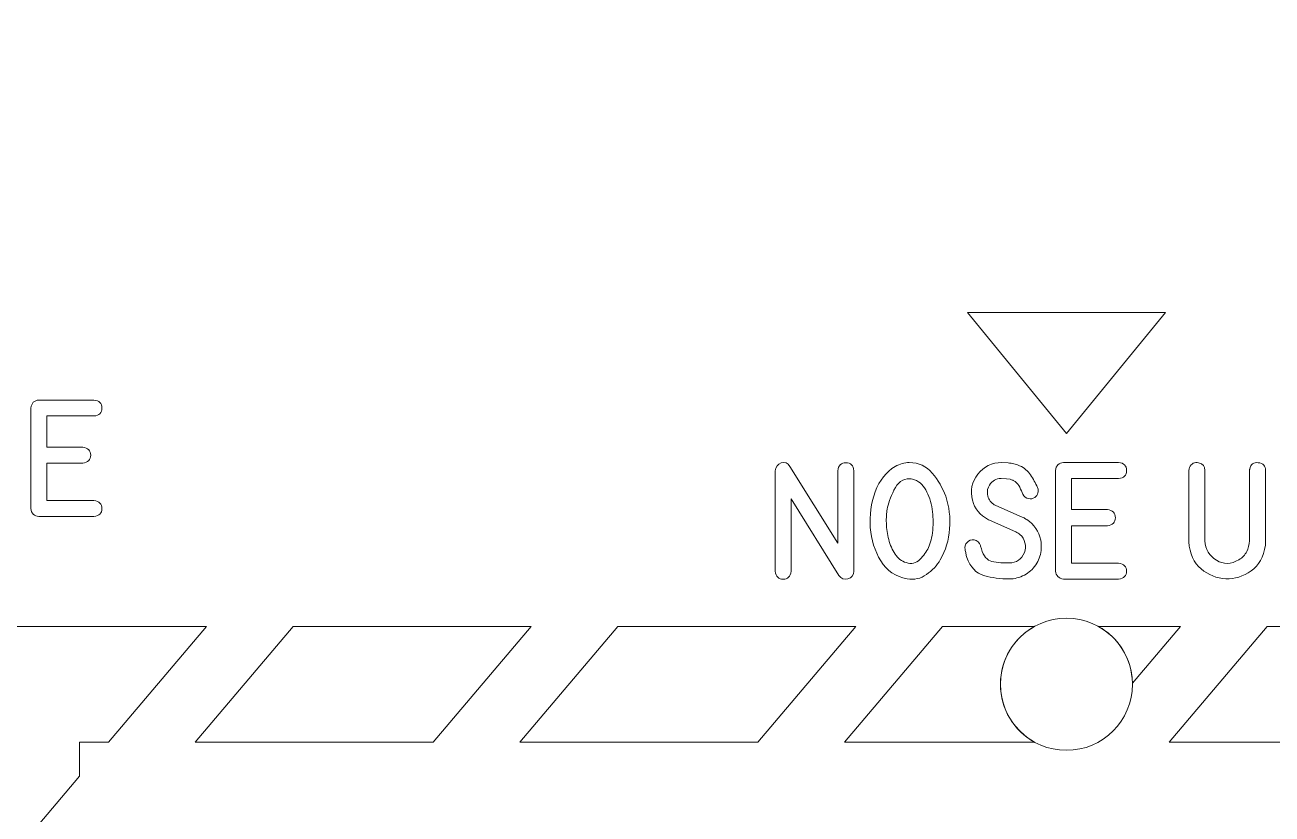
# Model space of a CAD drawing. Header units: millimetres. Extents: x -247 to 282, y -81 to 81.
# Drawn here: x -174.74 to -136.96, y 19.85 to 43.74 of the extents above; entities that cross this region are included whole.
import ezdxf

# ---------------------------------------------------------------- set-up
doc = ezdxf.new("R2010")
doc.units = ezdxf.units.MM
doc.header["$MEASUREMENT"] = 0
for name, color, linetype in [('Engrave', 7, 'Continuous'), ('Indicators', 7, 'Continuous'), ('Markings', 7, 'Continuous')]:
    doc.layers.add(name, color=color, linetype=linetype)

msp = doc.modelspace()

# ---------------------------------------------------------------- linework, layer by layer
at = {"layer": 'Engrave', "color": 240, "lineweight": 9}
for points, knots in [([(-140.1872, 35.0365), (-140.1872, 35.0365), (-143.1872, 31.3722), (-143.1872, 31.3722), (-143.1872, 31.3722), (-143.1872, 31.3722), (-146.1872, 35.0365), (-146.1872, 35.0365), (-146.1872, 35.0365), (-146.1872, 35.0365), (-140.1872, 35.0365), (-140.1872, 35.0365)], [0, 0, 0, 0, 0.25, 0.25, 0.25, 0.25, 0.5, 0.5, 0.5, 0.5, 1, 1, 1, 1]), ([(-172.648, 31.9056), (-172.648, 31.9056), (-174.0761, 31.9056), (-174.0761, 31.9056), (-174.0761, 31.9056), (-174.0761, 31.9056), (-174.0761, 30.9632), (-174.0761, 30.9632), (-174.0761, 30.9632), (-174.0761, 30.9632), (-172.9872, 30.9632), (-172.9872, 30.9632), (-172.9872, 30.9632), (-172.8244, 30.9391), (-172.7432, 30.8573), (-172.7438, 30.718), (-172.7438, 30.718), (-172.7444, 30.5781), (-172.8255, 30.4969), (-172.9872, 30.474), (-172.9872, 30.474), (-172.9872, 30.474), (-174.0761, 30.474), (-174.0761, 30.474), (-174.0761, 30.474), (-174.0761, 30.474), (-174.0761, 29.3422), (-174.0761, 29.3422), (-174.0761, 29.3422), (-174.0761, 29.3422), (-172.648, 29.3422), (-172.648, 29.3422), (-172.648, 29.3422), (-172.4863, 29.3181), (-172.4052, 29.2375), (-172.4052, 29.0994), (-172.4052, 29.0994), (-172.4052, 28.9618), (-172.4863, 28.8812), (-172.648, 28.8583), (-172.648, 28.8583), (-172.648, 28.8583), (-174.3154, 28.8583), (-174.3154, 28.8583), (-174.3154, 28.8583), (-174.4589, 28.8765), (-174.5406, 28.9583), (-174.56, 29.1029), (-174.56, 29.1029), (-174.56, 29.1029), (-174.56, 32.1449), (-174.56, 32.1449), (-174.56, 32.1449), (-174.5382, 32.2966), (-174.4565, 32.3766), (-174.3154, 32.386), (-174.3154, 32.386), (-174.3154, 32.386), (-172.648, 32.386), (-172.648, 32.386), (-172.648, 32.386), (-172.4863, 32.3737), (-172.4052, 32.2925), (-172.4058, 32.1438), (-172.4058, 32.1438), (-172.4063, 31.995), (-172.4875, 31.9156), (-172.648, 31.9056)], [0, 0, 0, 0, 0.0555556, 0.0555556, 0.0555556, 0.0555556, 0.1111111, 0.1111111, 0.1111111, 0.1111111, 0.1666667, 0.1666667, 0.1666667, 0.1666667, 0.2222222, 0.2222222, 0.2222222, 0.2222222, 0.2777778, 0.2777778, 0.2777778, 0.2777778, 0.3333333, 0.3333333, 0.3333333, 0.3333333, 0.3888889, 0.3888889, 0.3888889, 0.3888889, 0.4444444, 0.4444444, 0.4444444, 0.4444444, 0.5, 0.5, 0.5, 0.5, 0.5555556, 0.5555556, 0.5555556, 0.5555556, 0.6111111, 0.6111111, 0.6111111, 0.6111111, 0.6666667, 0.6666667, 0.6666667, 0.6666667, 0.7222222, 0.7222222, 0.7222222, 0.7222222, 0.7777778, 0.7777778, 0.7777778, 0.7777778, 0.8333333, 0.8333333, 0.8333333, 0.8333333, 0.8888889, 0.8888889, 0.8888889, 0.8888889, 1, 1, 1, 1]), ([(-149.6297, 27.2031), (-149.6297, 27.0826), (-149.6879, 27.0062), (-149.8043, 26.9732), (-149.8043, 26.9732), (-149.9213, 26.9409), (-150.0112, 26.975), (-150.0759, 27.0761), (-150.0759, 27.0761), (-150.0759, 27.0761), (-151.5229, 29.3962), (-151.5229, 29.3962), (-151.5229, 29.3962), (-151.5229, 29.3962), (-151.5229, 27.2031), (-151.5229, 27.2031), (-151.5229, 27.2031), (-151.5481, 27.0426), (-151.6293, 26.9621), (-151.7663, 26.9621), (-151.7663, 26.9621), (-151.9038, 26.9621), (-151.9844, 27.0426), (-152.0085, 27.2031), (-152.0085, 27.2031), (-152.0085, 27.2031), (-152.0085, 30.2452), (-152.0085, 30.2452), (-152.0085, 30.2452), (-151.9914, 30.3645), (-151.9303, 30.4433), (-151.8251, 30.4815), (-151.8251, 30.4815), (-151.7198, 30.5192), (-151.6322, 30.4833), (-151.5622, 30.3745), (-151.5622, 30.3745), (-151.5622, 30.3745), (-150.1153, 28.051), (-150.1153, 28.051), (-150.1153, 28.051), (-150.1153, 28.051), (-150.1153, 30.2452), (-150.1153, 30.2452), (-150.1153, 30.2452), (-150.0935, 30.4092), (-150.0101, 30.4909), (-149.8648, 30.4892), (-149.8648, 30.4892), (-149.7196, 30.4874), (-149.6414, 30.4063), (-149.6297, 30.2452), (-149.6297, 30.2452), (-149.6297, 30.2452), (-149.6297, 27.2031), (-149.6297, 27.2031)], [0, 0, 0, 0, 0.0666667, 0.0666667, 0.0666667, 0.0666667, 0.1333333, 0.1333333, 0.1333333, 0.1333333, 0.2, 0.2, 0.2, 0.2, 0.2666667, 0.2666667, 0.2666667, 0.2666667, 0.3333333, 0.3333333, 0.3333333, 0.3333333, 0.4, 0.4, 0.4, 0.4, 0.4666667, 0.4666667, 0.4666667, 0.4666667, 0.5333333, 0.5333333, 0.5333333, 0.5333333, 0.6, 0.6, 0.6, 0.6, 0.6666667, 0.6666667, 0.6666667, 0.6666667, 0.7333333, 0.7333333, 0.7333333, 0.7333333, 0.8, 0.8, 0.8, 0.8, 0.8666667, 0.8666667, 0.8666667, 0.8666667, 1, 1, 1, 1]), ([(-146.844, 29.4785), (-146.7387, 29.1604), (-146.6987, 28.8306), (-146.7246, 28.4884), (-146.7246, 28.4884), (-146.7505, 28.1462), (-146.8445, 27.834), (-147.0062, 27.5512), (-147.0062, 27.5512), (-147.1085, 27.3754), (-147.2479, 27.2261), (-147.4249, 27.1032), (-147.4249, 27.1032), (-147.6018, 26.9803), (-147.797, 26.9374), (-148.0105, 26.9744), (-148.0105, 26.9744), (-148.3585, 27.035), (-148.6249, 27.2167), (-148.8095, 27.5183), (-148.8095, 27.5183), (-148.9947, 27.8205), (-149.1005, 28.1568), (-149.1276, 28.5272), (-149.1276, 28.5272), (-149.1546, 28.8976), (-149.1046, 29.258), (-148.9776, 29.6096), (-148.9776, 29.6096), (-148.8506, 29.9612), (-148.6484, 30.2164), (-148.3703, 30.3763), (-148.3703, 30.3763), (-148.235, 30.4545), (-148.0928, 30.4933), (-147.9452, 30.4933), (-147.9452, 30.4933), (-147.6624, 30.4933), (-147.4319, 30.3869), (-147.2526, 30.174), (-147.2526, 30.174), (-147.0733, 29.9606), (-146.9374, 29.729), (-146.844, 29.4785)], [0, 0, 0, 0, 0.0833333, 0.0833333, 0.0833333, 0.0833333, 0.1666667, 0.1666667, 0.1666667, 0.1666667, 0.25, 0.25, 0.25, 0.25, 0.3333333, 0.3333333, 0.3333333, 0.3333333, 0.4166667, 0.4166667, 0.4166667, 0.4166667, 0.5, 0.5, 0.5, 0.5, 0.5833333, 0.5833333, 0.5833333, 0.5833333, 0.6666667, 0.6666667, 0.6666667, 0.6666667, 0.75, 0.75, 0.75, 0.75, 0.8333333, 0.8333333, 0.8333333, 0.8333333, 1, 1, 1, 1]), ([(-144.5292, 28.8429), (-144.5292, 28.8429), (-144.5016, 28.8312), (-144.5016, 28.8312), (-144.5016, 28.8312), (-144.5016, 28.8312), (-144.4704, 28.8159), (-144.4704, 28.8159), (-144.4704, 28.8159), (-144.4704, 28.8159), (-144.4428, 28.8), (-144.4428, 28.8), (-144.4428, 28.8), (-144.4351, 28.7941), (-144.4257, 28.7888), (-144.4163, 28.7835), (-144.4163, 28.7835), (-144.4063, 28.7788), (-144.3969, 28.773), (-144.3875, 28.7677), (-144.3875, 28.7677), (-144.1606, 28.6183), (-144.0195, 28.4114), (-143.966, 28.1474), (-143.966, 28.1474), (-143.9454, 28.0439), (-143.9407, 27.9375), (-143.9518, 27.8287), (-143.9518, 27.8287), (-143.9707, 27.6723), (-144.0253, 27.5283), (-144.1165, 27.3954), (-144.1165, 27.3954), (-144.2076, 27.2625), (-144.3223, 27.1602), (-144.4598, 27.0879), (-144.4598, 27.0879), (-144.608, 27.0097), (-144.7615, 26.9709), (-144.9202, 26.9709), (-144.9202, 26.9709), (-145.1865, 26.9709), (-145.4405, 27.005), (-145.6834, 27.0732), (-145.6834, 27.0732), (-145.9256, 27.1414), (-146.0984, 27.3242), (-146.2013, 27.6218), (-146.2013, 27.6218), (-146.2155, 27.66), (-146.2254, 27.6988), (-146.2325, 27.7388), (-146.2325, 27.7388), (-146.2396, 27.7793), (-146.2478, 27.8193), (-146.2566, 27.8599), (-146.2566, 27.8599), (-146.2737, 27.9422), (-146.2537, 28.0151), (-146.1955, 28.0786), (-146.1955, 28.0786), (-146.1378, 28.1415), (-146.0655, 28.1656), (-145.9797, 28.1509), (-145.9797, 28.1509), (-145.8886, 28.1321), (-145.8256, 28.0762), (-145.7898, 27.9822), (-145.7898, 27.9822), (-145.7898, 27.9822), (-145.7845, 27.9663), (-145.7845, 27.9663), (-145.7845, 27.9663), (-145.7298, 27.717), (-145.6334, 27.5682), (-145.4964, 27.52), (-145.4964, 27.52), (-145.3588, 27.4718), (-145.1683, 27.4501), (-144.9237, 27.4548), (-144.9237, 27.4548), (-144.6985, 27.4548), (-144.5439, 27.5606), (-144.4598, 27.7717), (-144.4598, 27.7717), (-144.4234, 27.8658), (-144.4175, 27.9639), (-144.4428, 28.0657), (-144.4428, 28.0657), (-144.4681, 28.1668), (-144.518, 28.252), (-144.5927, 28.3196), (-144.5927, 28.3196), (-144.6262, 28.3485), (-144.6697, 28.3749), (-144.7238, 28.4002), (-144.7238, 28.4002), (-144.7238, 28.4002), (-145.5211, 28.75), (-145.5211, 28.75), (-145.5211, 28.75), (-145.5211, 28.75), (-145.547, 28.7641), (-145.547, 28.7641), (-145.547, 28.7641), (-145.808, 28.9017), (-145.9697, 29.0975), (-146.0326, 29.3515), (-146.0326, 29.3515), (-146.1096, 29.6455), (-146.0561, 29.9089), (-145.8715, 30.1429), (-145.8715, 30.1429), (-145.6875, 30.3763), (-145.4452, 30.4933), (-145.146, 30.4933), (-145.146, 30.4933), (-145.146, 30.4933), (-144.9561, 30.488), (-144.9561, 30.488), (-144.9561, 30.488), (-144.8943, 30.4768), (-144.8344, 30.4657), (-144.7773, 30.4545), (-144.7773, 30.4545), (-144.7197, 30.4439), (-144.6615, 30.4251), (-144.6033, 30.3986), (-144.6033, 30.3986), (-144.4587, 30.331), (-144.3475, 30.2375), (-144.2705, 30.1194), (-144.2705, 30.1194), (-144.1935, 30.0012), (-144.1241, 29.873), (-144.0624, 29.7354), (-144.0624, 29.7354), (-144.0565, 29.7225), (-144.0512, 29.7078), (-144.0465, 29.6907), (-144.0465, 29.6907), (-144.0342, 29.6343), (-144.04, 29.5832), (-144.0641, 29.5373), (-144.0641, 29.5373), (-144.0777, 29.5085), (-144.0924, 29.4867), (-144.1071, 29.472), (-144.1071, 29.472), (-144.1218, 29.4567), (-144.1341, 29.4467), (-144.1429, 29.4409), (-144.1429, 29.4409), (-144.2029, 29.3985), (-144.2682, 29.3856), (-144.3393, 29.4032), (-144.3393, 29.4032), (-144.411, 29.4191), (-144.4651, 29.465), (-144.5033, 29.5408), (-144.5033, 29.5408), (-144.5333, 29.6073), (-144.5651, 29.6755), (-144.5986, 29.7448), (-144.5986, 29.7448), (-144.6327, 29.8142), (-144.6803, 29.8718), (-144.7409, 29.9183), (-144.7409, 29.9183), (-144.7662, 29.9365), (-144.7908, 29.95), (-144.8144, 29.9583), (-144.8144, 29.9583), (-144.8379, 29.9671), (-144.8638, 29.9765), (-144.8926, 29.9871), (-144.8926, 29.9871), (-144.8926, 29.9871), (-145.0043, 30.0059), (-145.0043, 30.0059), (-145.0043, 30.0059), (-145.0043, 30.0059), (-145.163, 30.0112), (-145.163, 30.0112), (-145.163, 30.0112), (-145.3171, 30.0088), (-145.4347, 29.9424), (-145.5158, 29.8113), (-145.5158, 29.8113), (-145.5711, 29.7272), (-145.5916, 29.6337), (-145.5781, 29.5302), (-145.5781, 29.5302), (-145.5622, 29.4032), (-145.5023, 29.3045), (-145.3988, 29.2339), (-145.3988, 29.2339), (-145.3941, 29.231), (-145.3894, 29.2269), (-145.3835, 29.2227), (-145.3835, 29.2227), (-145.3776, 29.2192), (-145.3712, 29.2151), (-145.3647, 29.2116), (-145.3647, 29.2116), (-145.3647, 29.2116), (-145.3453, 29.2033), (-145.3453, 29.2033), (-145.3453, 29.2033), (-145.3453, 29.2033), (-145.3247, 29.1945), (-145.3247, 29.1945), (-145.3247, 29.1945), (-145.3247, 29.1945), (-144.5292, 28.8429), (-144.5292, 28.8429)], [0, 0, 0, 0, 0.0181818, 0.0181818, 0.0181818, 0.0181818, 0.0363636, 0.0363636, 0.0363636, 0.0363636, 0.0545455, 0.0545455, 0.0545455, 0.0545455, 0.0727273, 0.0727273, 0.0727273, 0.0727273, 0.0909091, 0.0909091, 0.0909091, 0.0909091, 0.1090909, 0.1090909, 0.1090909, 0.1090909, 0.1272727, 0.1272727, 0.1272727, 0.1272727, 0.1454545, 0.1454545, 0.1454545, 0.1454545, 0.1636364, 0.1636364, 0.1636364, 0.1636364, 0.1818182, 0.1818182, 0.1818182, 0.1818182, 0.2, 0.2, 0.2, 0.2, 0.2181818, 0.2181818, 0.2181818, 0.2181818, 0.2363636, 0.2363636, 0.2363636, 0.2363636, 0.2545455, 0.2545455, 0.2545455, 0.2545455, 0.2727273, 0.2727273, 0.2727273, 0.2727273, 0.2909091, 0.2909091, 0.2909091, 0.2909091, 0.3090909, 0.3090909, 0.3090909, 0.3090909, 0.3272727, 0.3272727, 0.3272727, 0.3272727, 0.3454545, 0.3454545, 0.3454545, 0.3454545, 0.3636364, 0.3636364, 0.3636364, 0.3636364, 0.3818182, 0.3818182, 0.3818182, 0.3818182, 0.4, 0.4, 0.4, 0.4, 0.4181818, 0.4181818, 0.4181818, 0.4181818, 0.4363636, 0.4363636, 0.4363636, 0.4363636, 0.4545455, 0.4545455, 0.4545455, 0.4545455, 0.4727273, 0.4727273, 0.4727273, 0.4727273, 0.4909091, 0.4909091, 0.4909091, 0.4909091, 0.5090909, 0.5090909, 0.5090909, 0.5090909, 0.5272727, 0.5272727, 0.5272727, 0.5272727, 0.5454545, 0.5454545, 0.5454545, 0.5454545, 0.5636364, 0.5636364, 0.5636364, 0.5636364, 0.5818182, 0.5818182, 0.5818182, 0.5818182, 0.6, 0.6, 0.6, 0.6, 0.6181818, 0.6181818, 0.6181818, 0.6181818, 0.6363636, 0.6363636, 0.6363636, 0.6363636, 0.6545455, 0.6545455, 0.6545455, 0.6545455, 0.6727273, 0.6727273, 0.6727273, 0.6727273, 0.6909091, 0.6909091, 0.6909091, 0.6909091, 0.7090909, 0.7090909, 0.7090909, 0.7090909, 0.7272727, 0.7272727, 0.7272727, 0.7272727, 0.7454545, 0.7454545, 0.7454545, 0.7454545, 0.7636364, 0.7636364, 0.7636364, 0.7636364, 0.7818182, 0.7818182, 0.7818182, 0.7818182, 0.8, 0.8, 0.8, 0.8, 0.8181818, 0.8181818, 0.8181818, 0.8181818, 0.8363636, 0.8363636, 0.8363636, 0.8363636, 0.8545455, 0.8545455, 0.8545455, 0.8545455, 0.8727273, 0.8727273, 0.8727273, 0.8727273, 0.8909091, 0.8909091, 0.8909091, 0.8909091, 0.9090909, 0.9090909, 0.9090909, 0.9090909, 0.9272727, 0.9272727, 0.9272727, 0.9272727, 0.9454545, 0.9454545, 0.9454545, 0.9454545, 0.9636364, 0.9636364, 0.9636364, 0.9636364, 1, 1, 1, 1]), ([(-141.6077, 30.0129), (-141.6077, 30.0129), (-143.0358, 30.0129), (-143.0358, 30.0129), (-143.0358, 30.0129), (-143.0358, 30.0129), (-143.0358, 29.0705), (-143.0358, 29.0705), (-143.0358, 29.0705), (-143.0358, 29.0705), (-141.9469, 29.0705), (-141.9469, 29.0705), (-141.9469, 29.0705), (-141.7841, 29.0464), (-141.7029, 28.9646), (-141.7035, 28.8253), (-141.7035, 28.8253), (-141.7041, 28.6854), (-141.7852, 28.6042), (-141.9469, 28.5813), (-141.9469, 28.5813), (-141.9469, 28.5813), (-143.0358, 28.5813), (-143.0358, 28.5813), (-143.0358, 28.5813), (-143.0358, 28.5813), (-143.0358, 27.4495), (-143.0358, 27.4495), (-143.0358, 27.4495), (-143.0358, 27.4495), (-141.6077, 27.4495), (-141.6077, 27.4495), (-141.6077, 27.4495), (-141.446, 27.4254), (-141.3649, 27.3448), (-141.3649, 27.2067), (-141.3649, 27.2067), (-141.3649, 27.0691), (-141.446, 26.9885), (-141.6077, 26.9656), (-141.6077, 26.9656), (-141.6077, 26.9656), (-143.2751, 26.9656), (-143.2751, 26.9656), (-143.2751, 26.9656), (-143.4186, 26.9838), (-143.5003, 27.0656), (-143.5197, 27.2102), (-143.5197, 27.2102), (-143.5197, 27.2102), (-143.5197, 30.2522), (-143.5197, 30.2522), (-143.5197, 30.2522), (-143.4979, 30.4039), (-143.4162, 30.4839), (-143.2751, 30.4933), (-143.2751, 30.4933), (-143.2751, 30.4933), (-141.6077, 30.4933), (-141.6077, 30.4933), (-141.6077, 30.4933), (-141.446, 30.481), (-141.3649, 30.3998), (-141.3655, 30.2511), (-141.3655, 30.2511), (-141.366, 30.1023), (-141.4472, 30.0229), (-141.6077, 30.0129)], [0, 0, 0, 0, 0.0555556, 0.0555556, 0.0555556, 0.0555556, 0.1111111, 0.1111111, 0.1111111, 0.1111111, 0.1666667, 0.1666667, 0.1666667, 0.1666667, 0.2222222, 0.2222222, 0.2222222, 0.2222222, 0.2777778, 0.2777778, 0.2777778, 0.2777778, 0.3333333, 0.3333333, 0.3333333, 0.3333333, 0.3888889, 0.3888889, 0.3888889, 0.3888889, 0.4444444, 0.4444444, 0.4444444, 0.4444444, 0.5, 0.5, 0.5, 0.5, 0.5555556, 0.5555556, 0.5555556, 0.5555556, 0.6111111, 0.6111111, 0.6111111, 0.6111111, 0.6666667, 0.6666667, 0.6666667, 0.6666667, 0.7222222, 0.7222222, 0.7222222, 0.7222222, 0.7777778, 0.7777778, 0.7777778, 0.7777778, 0.8333333, 0.8333333, 0.8333333, 0.8333333, 0.8888889, 0.8888889, 0.8888889, 0.8888889, 1, 1, 1, 1]), ([(-137.1534, 28.1286), (-137.1534, 28.1286), (-137.1534, 28.0939), (-137.1534, 28.0939), (-137.1534, 28.0939), (-137.1569, 28.0363), (-137.1593, 28.0022), (-137.1599, 27.9904), (-137.1599, 27.9904), (-137.2081, 27.6394), (-137.3527, 27.3801), (-137.5926, 27.2125), (-137.5926, 27.2125), (-137.8325, 27.0456), (-138.0888, 26.9674), (-138.3604, 26.9785), (-138.3604, 26.9785), (-138.6327, 26.9897), (-138.882, 27.0885), (-139.1071, 27.2754), (-139.1071, 27.2754), (-139.3329, 27.463), (-139.4558, 27.7358), (-139.4752, 28.0939), (-139.4752, 28.0939), (-139.4752, 28.0939), (-139.4752, 28.1286), (-139.4752, 28.1286), (-139.4752, 28.1286), (-139.4752, 28.1286), (-139.4752, 30.2522), (-139.4752, 30.2522), (-139.4752, 30.2522), (-139.4752, 30.2863), (-139.4687, 30.3175), (-139.4564, 30.3451), (-139.4564, 30.3451), (-139.4011, 30.4657), (-139.3094, 30.5133), (-139.1812, 30.488), (-139.1812, 30.488), (-139.0536, 30.4627), (-138.9896, 30.3839), (-138.9896, 30.2522), (-138.9896, 30.2522), (-138.9896, 30.2522), (-138.9896, 28.1286), (-138.9896, 28.1286), (-138.9896, 28.1286), (-138.9725, 27.864), (-138.8561, 27.6664), (-138.6409, 27.5359), (-138.6409, 27.5359), (-138.4251, 27.4048), (-138.1988, 27.4107), (-137.9612, 27.553), (-137.9612, 27.553), (-137.8542, 27.6159), (-137.776, 27.6976), (-137.726, 27.7975), (-137.726, 27.7975), (-137.6761, 27.8975), (-137.6467, 28.008), (-137.6373, 28.1286), (-137.6373, 28.1286), (-137.6373, 28.1286), (-137.6373, 30.2522), (-137.6373, 30.2522), (-137.6373, 30.2522), (-137.6373, 30.2728), (-137.6361, 30.2881), (-137.6337, 30.2987), (-137.6337, 30.2987), (-137.6073, 30.4398), (-137.5209, 30.5039), (-137.3739, 30.4898), (-137.3739, 30.4898), (-137.2269, 30.4762), (-137.1534, 30.3969), (-137.1534, 30.2522), (-137.1534, 30.2522), (-137.1534, 30.2522), (-137.1534, 28.1286), (-137.1534, 28.1286)], [0, 0, 0, 0, 0.0454545, 0.0454545, 0.0454545, 0.0454545, 0.0909091, 0.0909091, 0.0909091, 0.0909091, 0.1363636, 0.1363636, 0.1363636, 0.1363636, 0.1818182, 0.1818182, 0.1818182, 0.1818182, 0.2272727, 0.2272727, 0.2272727, 0.2272727, 0.2727273, 0.2727273, 0.2727273, 0.2727273, 0.3181818, 0.3181818, 0.3181818, 0.3181818, 0.3636364, 0.3636364, 0.3636364, 0.3636364, 0.4090909, 0.4090909, 0.4090909, 0.4090909, 0.4545455, 0.4545455, 0.4545455, 0.4545455, 0.5, 0.5, 0.5, 0.5, 0.5454545, 0.5454545, 0.5454545, 0.5454545, 0.5909091, 0.5909091, 0.5909091, 0.5909091, 0.6363636, 0.6363636, 0.6363636, 0.6363636, 0.6818182, 0.6818182, 0.6818182, 0.6818182, 0.7272727, 0.7272727, 0.7272727, 0.7272727, 0.7727273, 0.7727273, 0.7727273, 0.7727273, 0.8181818, 0.8181818, 0.8181818, 0.8181818, 0.8636364, 0.8636364, 0.8636364, 0.8636364, 0.9090909, 0.9090909, 0.9090909, 0.9090909, 1, 1, 1, 1]), ([(-147.9311, 30.0041), (-148.1422, 30.0041), (-148.3021, 29.8907), (-148.4108, 29.6631), (-148.4108, 29.6631), (-148.5196, 29.4356), (-148.5878, 29.2416), (-148.6166, 29.081), (-148.6166, 29.081), (-148.6384, 28.9635), (-148.6466, 28.8218), (-148.6407, 28.6554), (-148.6407, 28.6554), (-148.6349, 28.489), (-148.6107, 28.3244), (-148.5684, 28.1621), (-148.5684, 28.1621), (-148.5261, 27.9992), (-148.462, 27.8528), (-148.3773, 27.7229), (-148.3773, 27.7229), (-148.2921, 27.5924), (-148.181, 27.5059), (-148.0434, 27.4636), (-148.0434, 27.4636), (-147.8823, 27.413), (-147.7435, 27.4448), (-147.6271, 27.5588), (-147.6271, 27.5588), (-147.5107, 27.6735), (-147.4225, 27.7946), (-147.3625, 27.9234), (-147.3625, 27.9234), (-147.302, 28.0557), (-147.2602, 28.2285), (-147.2379, 28.4437), (-147.2379, 28.4437), (-147.2155, 28.6583), (-147.2208, 28.8729), (-147.2532, 29.0869), (-147.2532, 29.0869), (-147.2861, 29.3009), (-147.3502, 29.4938), (-147.4454, 29.6655), (-147.4454, 29.6655), (-147.5407, 29.8371), (-147.6765, 29.9465), (-147.8517, 29.9935), (-147.8517, 29.9935), (-147.8746, 30.0006), (-147.9011, 30.0041), (-147.9311, 30.0041)], [0, 0, 0, 0, 0.0714286, 0.0714286, 0.0714286, 0.0714286, 0.1428571, 0.1428571, 0.1428571, 0.1428571, 0.2142857, 0.2142857, 0.2142857, 0.2142857, 0.2857143, 0.2857143, 0.2857143, 0.2857143, 0.3571429, 0.3571429, 0.3571429, 0.3571429, 0.4285714, 0.4285714, 0.4285714, 0.4285714, 0.5, 0.5, 0.5, 0.5, 0.5714286, 0.5714286, 0.5714286, 0.5714286, 0.6428571, 0.6428571, 0.6428571, 0.6428571, 0.7142857, 0.7142857, 0.7142857, 0.7142857, 0.7857143, 0.7857143, 0.7857143, 0.7857143, 0.8571429, 0.8571429, 0.8571429, 0.8571429, 1, 1, 1, 1])]:
    msp.add_open_spline(points, degree=3, knots=knots, dxfattribs=at)
at = {"layer": 'Indicators', "color": 250, "lineweight": 9}
msp.add_ellipse((-143.1872, 23.7814), major_axis=(0, 2), ratio=1, dxfattribs=at)
msp.add_open_spline([(-245.5546, -60.675), (-245.9526, -60.6748), (-246.3343, -60.5164), (-246.6156, -60.2347), (-246.6156, -60.2347), (-246.8969, -59.9531), (-247.0548, -59.5731), (-247.0546, -59.175), (-247.0546, -59.175), (-247.0546, -59.175), (-247.0546, 59.175), (-247.0546, 59.175), (-247.0546, 59.175), (-247.0543, 59.5731), (-246.8959, 59.9547), (-246.6143, 60.236), (-246.6143, 60.236), (-246.3326, 60.5173), (-245.9526, 60.6752), (-245.5546, 60.675), (-245.5546, 60.675), (-245.5546, 60.675), (-243.0921, 60.675), (-243.0921, 60.675), (-243.0921, 60.675), (-240.9485, 60.675), (-238.9677, 61.8186), (-237.8959, 63.675), (-237.8959, 63.675), (-236.8241, 65.5314), (-236.8241, 67.8186), (-237.8959, 69.675), (-237.8959, 69.675), (-238.9677, 71.5314), (-240.9485, 72.675), (-243.0921, 72.675), (-243.0921, 72.675), (-243.0921, 72.675), (-245.5546, 72.675), (-245.5546, 72.675), (-245.5546, 72.675), (-245.9526, 72.6752), (-246.3343, 72.8336), (-246.6156, 73.1153), (-246.6156, 73.1153), (-246.8969, 73.3969), (-247.0548, 73.7769), (-247.0546, 74.175), (-247.0546, 74.175), (-247.0546, 74.175), (-247.0546, 78.6625), (-247.0546, 78.6625), (-247.0546, 78.6625), (-247.0543, 79.0606), (-246.8959, 79.4422), (-246.6143, 79.7235), (-246.6143, 79.7235), (-246.3326, 80.0048), (-245.9526, 80.1627), (-245.5546, 80.1625), (-245.5546, 80.1625), (-245.5546, 80.1625), (-104.1046, 80.1625), (-104.1046, 80.1625), (-104.1046, 80.1625), (-103.7065, 80.1622), (-103.3248, 80.0038), (-103.0435, 79.7222), (-103.0435, 79.7222), (-102.7622, 79.4405), (-102.6043, 79.0606), (-102.6046, 78.6625), (-102.6046, 78.6625), (-102.6046, 78.6625), (-102.6046, 74.175), (-102.6046, 74.175), (-102.6046, 74.175), (-102.6048, 73.7769), (-102.7632, 73.3952), (-103.0449, 73.1139), (-103.0449, 73.1139), (-103.3265, 72.8326), (-103.7065, 72.6747), (-104.1046, 72.675), (-104.1046, 72.675), (-104.1046, 72.675), (-106.5671, 72.675), (-106.5671, 72.675), (-106.5671, 72.675), (-108.7107, 72.675), (-110.6914, 71.5314), (-111.7632, 69.675), (-111.7632, 69.675), (-112.835, 67.8186), (-112.835, 65.5314), (-111.7632, 63.675), (-111.7632, 63.675), (-110.6914, 61.8186), (-108.7107, 60.675), (-106.5671, 60.675), (-106.5671, 60.675), (-106.5671, 60.675), (-104.1046, 60.675), (-104.1046, 60.675), (-104.1046, 60.675), (-103.7065, 60.6747), (-103.3248, 60.5163), (-103.0435, 60.2347), (-103.0435, 60.2347), (-102.7622, 59.953), (-102.6043, 59.5731), (-102.6046, 59.175), (-102.6046, 59.175), (-102.6046, 59.175), (-102.6046, -59.175), (-102.6046, -59.175), (-102.6046, -59.175), (-102.6048, -59.5731), (-102.7632, -59.9548), (-103.0449, -60.2361), (-103.0449, -60.2361), (-103.3265, -60.5174), (-103.7065, -60.6753), (-104.1046, -60.675), (-104.1046, -60.675), (-104.1046, -60.675), (-106.5671, -60.675), (-106.5671, -60.675), (-106.5671, -60.675), (-108.7107, -60.675), (-110.6914, -61.8186), (-111.7632, -63.675), (-111.7632, -63.675), (-112.835, -65.5314), (-112.835, -67.8186), (-111.7632, -69.675), (-111.7632, -69.675), (-110.6914, -71.5314), (-108.7107, -72.675), (-106.5671, -72.675), (-106.5671, -72.675), (-106.5671, -72.675), (-104.1046, -72.675), (-104.1046, -72.675), (-104.1046, -72.675), (-103.7065, -72.6753), (-103.3248, -72.8337), (-103.0435, -73.1153), (-103.0435, -73.1153), (-102.7622, -73.397), (-102.6043, -73.7769), (-102.6046, -74.175), (-102.6046, -74.175), (-102.6046, -74.175), (-102.6046, -78.6625), (-102.6046, -78.6625), (-102.6046, -78.6625), (-102.6048, -79.0606), (-102.7632, -79.4423), (-103.0449, -79.7236), (-103.0449, -79.7236), (-103.3265, -80.0049), (-103.7065, -80.1628), (-104.1046, -80.1625), (-104.1046, -80.1625), (-104.1046, -80.1625), (-245.5546, -80.1625), (-245.5546, -80.1625), (-245.5546, -80.1625), (-245.9526, -80.1623), (-246.3343, -80.0039), (-246.6156, -79.7222), (-246.6156, -79.7222), (-246.8969, -79.4406), (-247.0548, -79.0606), (-247.0546, -78.6625), (-247.0546, -78.6625), (-247.0546, -78.6625), (-247.0546, -74.175), (-247.0546, -74.175), (-247.0546, -74.175), (-247.0543, -73.7769), (-246.8959, -73.3953), (-246.6143, -73.114), (-246.6143, -73.114), (-246.3326, -72.8327), (-245.9526, -72.6748), (-245.5546, -72.675), (-245.5546, -72.675), (-245.5546, -72.675), (-243.0921, -72.675), (-243.0921, -72.675), (-243.0921, -72.675), (-240.9485, -72.675), (-238.9677, -71.5314), (-237.8959, -69.675), (-237.8959, -69.675), (-236.8241, -67.8186), (-236.8241, -65.5314), (-237.8959, -63.675), (-237.8959, -63.675), (-238.9677, -61.8186), (-240.9485, -60.675), (-243.0921, -60.675), (-243.0921, -60.675), (-243.0921, -60.675), (-245.5546, -60.675), (-245.5546, -60.675)], degree=3, knots=[0, 0, 0, 0, 0.0188679, 0.0188679, 0.0188679, 0.0188679, 0.0377358, 0.0377358, 0.0377358, 0.0377358, 0.0566038, 0.0566038, 0.0566038, 0.0566038, 0.0754717, 0.0754717, 0.0754717, 0.0754717, 0.0943396, 0.0943396, 0.0943396, 0.0943396, 0.1132075, 0.1132075, 0.1132075, 0.1132075, 0.1320755, 0.1320755, 0.1320755, 0.1320755, 0.1509434, 0.1509434, 0.1509434, 0.1509434, 0.1698113, 0.1698113, 0.1698113, 0.1698113, 0.1886792, 0.1886792, 0.1886792, 0.1886792, 0.2075472, 0.2075472, 0.2075472, 0.2075472, 0.2264151, 0.2264151, 0.2264151, 0.2264151, 0.245283, 0.245283, 0.245283, 0.245283, 0.2641509, 0.2641509, 0.2641509, 0.2641509, 0.2830189, 0.2830189, 0.2830189, 0.2830189, 0.3018868, 0.3018868, 0.3018868, 0.3018868, 0.3207547, 0.3207547, 0.3207547, 0.3207547, 0.3396226, 0.3396226, 0.3396226, 0.3396226, 0.3584906, 0.3584906, 0.3584906, 0.3584906, 0.3773585, 0.3773585, 0.3773585, 0.3773585, 0.3962264, 0.3962264, 0.3962264, 0.3962264, 0.4150943, 0.4150943, 0.4150943, 0.4150943, 0.4339623, 0.4339623, 0.4339623, 0.4339623, 0.4528302, 0.4528302, 0.4528302, 0.4528302, 0.4716981, 0.4716981, 0.4716981, 0.4716981, 0.490566, 0.490566, 0.490566, 0.490566, 0.509434, 0.509434, 0.509434, 0.509434, 0.5283019, 0.5283019, 0.5283019, 0.5283019, 0.5471698, 0.5471698, 0.5471698, 0.5471698, 0.5660377, 0.5660377, 0.5660377, 0.5660377, 0.5849057, 0.5849057, 0.5849057, 0.5849057, 0.6037736, 0.6037736, 0.6037736, 0.6037736, 0.6226415, 0.6226415, 0.6226415, 0.6226415, 0.6415094, 0.6415094, 0.6415094, 0.6415094, 0.6603774, 0.6603774, 0.6603774, 0.6603774, 0.6792453, 0.6792453, 0.6792453, 0.6792453, 0.6981132, 0.6981132, 0.6981132, 0.6981132, 0.7169811, 0.7169811, 0.7169811, 0.7169811, 0.7358491, 0.7358491, 0.7358491, 0.7358491, 0.754717, 0.754717, 0.754717, 0.754717, 0.7735849, 0.7735849, 0.7735849, 0.7735849, 0.7924528, 0.7924528, 0.7924528, 0.7924528, 0.8113208, 0.8113208, 0.8113208, 0.8113208, 0.8301887, 0.8301887, 0.8301887, 0.8301887, 0.8490566, 0.8490566, 0.8490566, 0.8490566, 0.8679245, 0.8679245, 0.8679245, 0.8679245, 0.8867925, 0.8867925, 0.8867925, 0.8867925, 0.9056604, 0.9056604, 0.9056604, 0.9056604, 0.9245283, 0.9245283, 0.9245283, 0.9245283, 0.9433962, 0.9433962, 0.9433962, 0.9433962, 0.9622642, 0.9622642, 0.9622642, 0.9622642, 1, 1, 1, 1], dxfattribs=at)
at = {"layer": 'Markings', "color": 30, "lineweight": 9}
for points, knots in [([(-176.5796, 16.8742), (-176.5796, 16.8742), (-176.5796, 22.0314), (-176.5796, 22.0314), (-176.5796, 22.0314), (-176.5796, 22.0314), (-179.4172, 22.0314), (-179.4172, 22.0314), (-179.4172, 22.0314), (-179.4172, 22.0314), (-176.4484, 25.5314), (-176.4484, 25.5314), (-176.4484, 25.5314), (-176.4484, 25.5314), (-169.2362, 25.5314), (-169.2362, 25.5314), (-169.2362, 25.5314), (-169.2362, 25.5314), (-172.2051, 22.0314), (-172.2051, 22.0314), (-172.2051, 22.0314), (-172.2051, 22.0314), (-173.0796, 22.0314), (-173.0796, 22.0314), (-173.0796, 22.0314), (-173.0796, 22.0314), (-173.0796, 21.0004), (-173.0796, 21.0004), (-173.0796, 21.0004), (-173.0796, 21.0004), (-176.5796, 16.8742), (-176.5796, 16.8742)], [0, 0, 0, 0, 0.1111111, 0.1111111, 0.1111111, 0.1111111, 0.2222222, 0.2222222, 0.2222222, 0.2222222, 0.3333333, 0.3333333, 0.3333333, 0.3333333, 0.4444444, 0.4444444, 0.4444444, 0.4444444, 0.5555556, 0.5555556, 0.5555556, 0.5555556, 0.6666667, 0.6666667, 0.6666667, 0.6666667, 0.7777778, 0.7777778, 0.7777778, 0.7777778, 1, 1, 1, 1]), ([(-169.5825, 22.0314), (-169.5825, 22.0314), (-166.6136, 25.5314), (-166.6136, 25.5314), (-166.6136, 25.5314), (-166.6136, 25.5314), (-159.4014, 25.5314), (-159.4014, 25.5314), (-159.4014, 25.5314), (-159.4014, 25.5314), (-162.3703, 22.0314), (-162.3703, 22.0314), (-162.3703, 22.0314), (-162.3703, 22.0314), (-169.5825, 22.0314), (-169.5825, 22.0314)], [0, 0, 0, 0, 0.2, 0.2, 0.2, 0.2, 0.4, 0.4, 0.4, 0.4, 0.6, 0.6, 0.6, 0.6, 1, 1, 1, 1]), ([(-152.5355, 22.0314), (-152.5355, 22.0314), (-159.7477, 22.0314), (-159.7477, 22.0314), (-159.7477, 22.0314), (-159.7477, 22.0314), (-156.7788, 25.5314), (-156.7788, 25.5314), (-156.7788, 25.5314), (-156.7788, 25.5314), (-149.5666, 25.5314), (-149.5666, 25.5314), (-149.5666, 25.5314), (-149.5666, 25.5314), (-152.5355, 22.0314), (-152.5355, 22.0314)], [0, 0, 0, 0, 0.2, 0.2, 0.2, 0.2, 0.4, 0.4, 0.4, 0.4, 0.6, 0.6, 0.6, 0.6, 1, 1, 1, 1]), ([(-149.9129, 22.0314), (-149.9129, 22.0314), (-146.944, 25.5314), (-146.944, 25.5314), (-146.944, 25.5314), (-146.944, 25.5314), (-144.1559, 25.5314), (-144.1559, 25.5314), (-144.1559, 25.5314), (-144.7709, 25.1903), (-145.1872, 24.5345), (-145.1872, 23.7814), (-145.1872, 23.7814), (-145.1872, 23.0283), (-144.7709, 22.3725), (-144.1559, 22.0314), (-144.1559, 22.0314), (-144.1559, 22.0314), (-149.9129, 22.0314), (-149.9129, 22.0314)], [0, 0, 0, 0, 0.1666667, 0.1666667, 0.1666667, 0.1666667, 0.3333333, 0.3333333, 0.3333333, 0.3333333, 0.5, 0.5, 0.5, 0.5, 0.6666667, 0.6666667, 0.6666667, 0.6666667, 1, 1, 1, 1]), ([(-142.2185, 25.5314), (-142.2185, 25.5314), (-139.7319, 25.5314), (-139.7319, 25.5314), (-139.7319, 25.5314), (-139.7319, 25.5314), (-141.1877, 23.8152), (-141.1877, 23.8152), (-141.1877, 23.8152), (-141.1999, 24.5541), (-141.6127, 25.1954), (-142.2185, 25.5314)], [0, 0, 0, 0, 0.25, 0.25, 0.25, 0.25, 0.5, 0.5, 0.5, 0.5, 1, 1, 1, 1]), ([(-132.8659, 22.0314), (-132.8659, 22.0314), (-140.0781, 22.0314), (-140.0781, 22.0314), (-140.0781, 22.0314), (-140.0781, 22.0314), (-137.1093, 25.5314), (-137.1093, 25.5314), (-137.1093, 25.5314), (-137.1093, 25.5314), (-129.8971, 25.5314), (-129.8971, 25.5314), (-129.8971, 25.5314), (-129.8971, 25.5314), (-132.8659, 22.0314), (-132.8659, 22.0314)], [0, 0, 0, 0, 0.2, 0.2, 0.2, 0.2, 0.4, 0.4, 0.4, 0.4, 0.6, 0.6, 0.6, 0.6, 1, 1, 1, 1])]:
    msp.add_open_spline(points, degree=3, knots=knots, dxfattribs=at)

doc.saveas('drawing.dxf')
